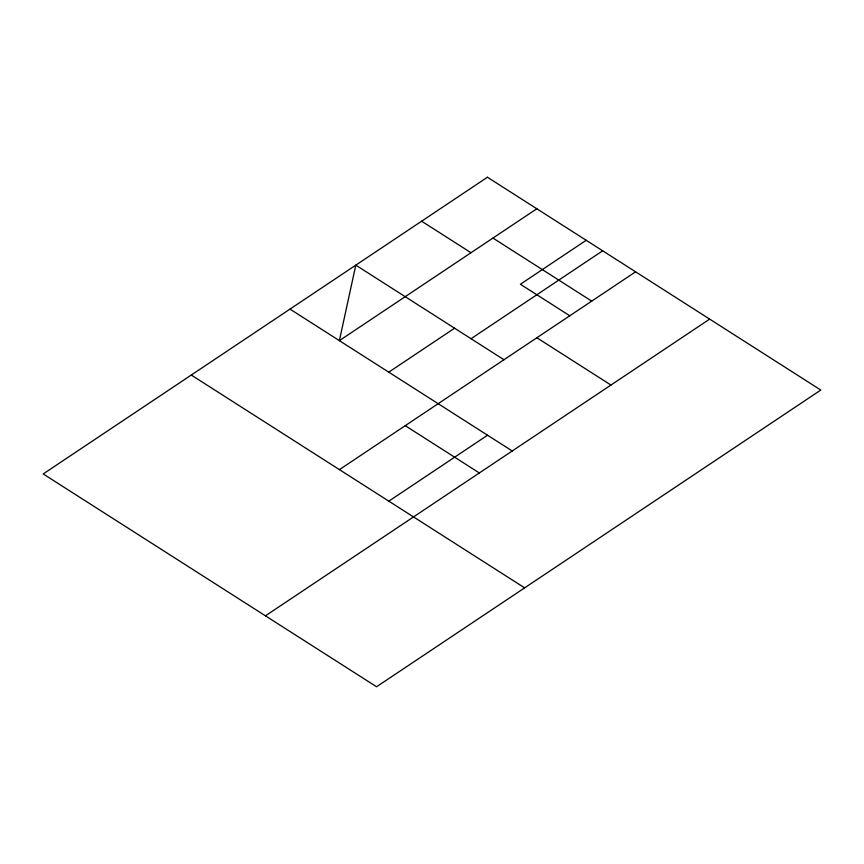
<?xml version="1.0" encoding="UTF-8"?>
<svg xmlns="http://www.w3.org/2000/svg" width="864" height="864" viewBox="0 0 864 864"><rect width="100%" height="100%" fill="white"/><g stroke="black" fill="none" stroke-linecap="round" stroke-linejoin="round"><path stroke-width="1.3" d="M536.825 208.764L339.379 340.643L355.806 265.151L503.971 359.737M388.768 372.168L454.583 328.212M586.202 240.289L520.398 284.245L569.786 315.781M471.042 338.72L602.672 250.798M339.444 469.627L635.591 271.814M388.832 501.152L487.544 435.218M265.442 615.827L709.679 319.108M492.944 238.064L591.721 301.126M421.621 221.195L471.01 252.72M536.879 337.759L610.956 385.052M289.991 309.107L512.244 450.986M405.248 425.671L479.336 472.964M191.279 375.052L524.642 587.855M487.436 177.239L43.2 473.947L376.564 686.761L820.8 390.053L487.436 177.239"/></g></svg>
